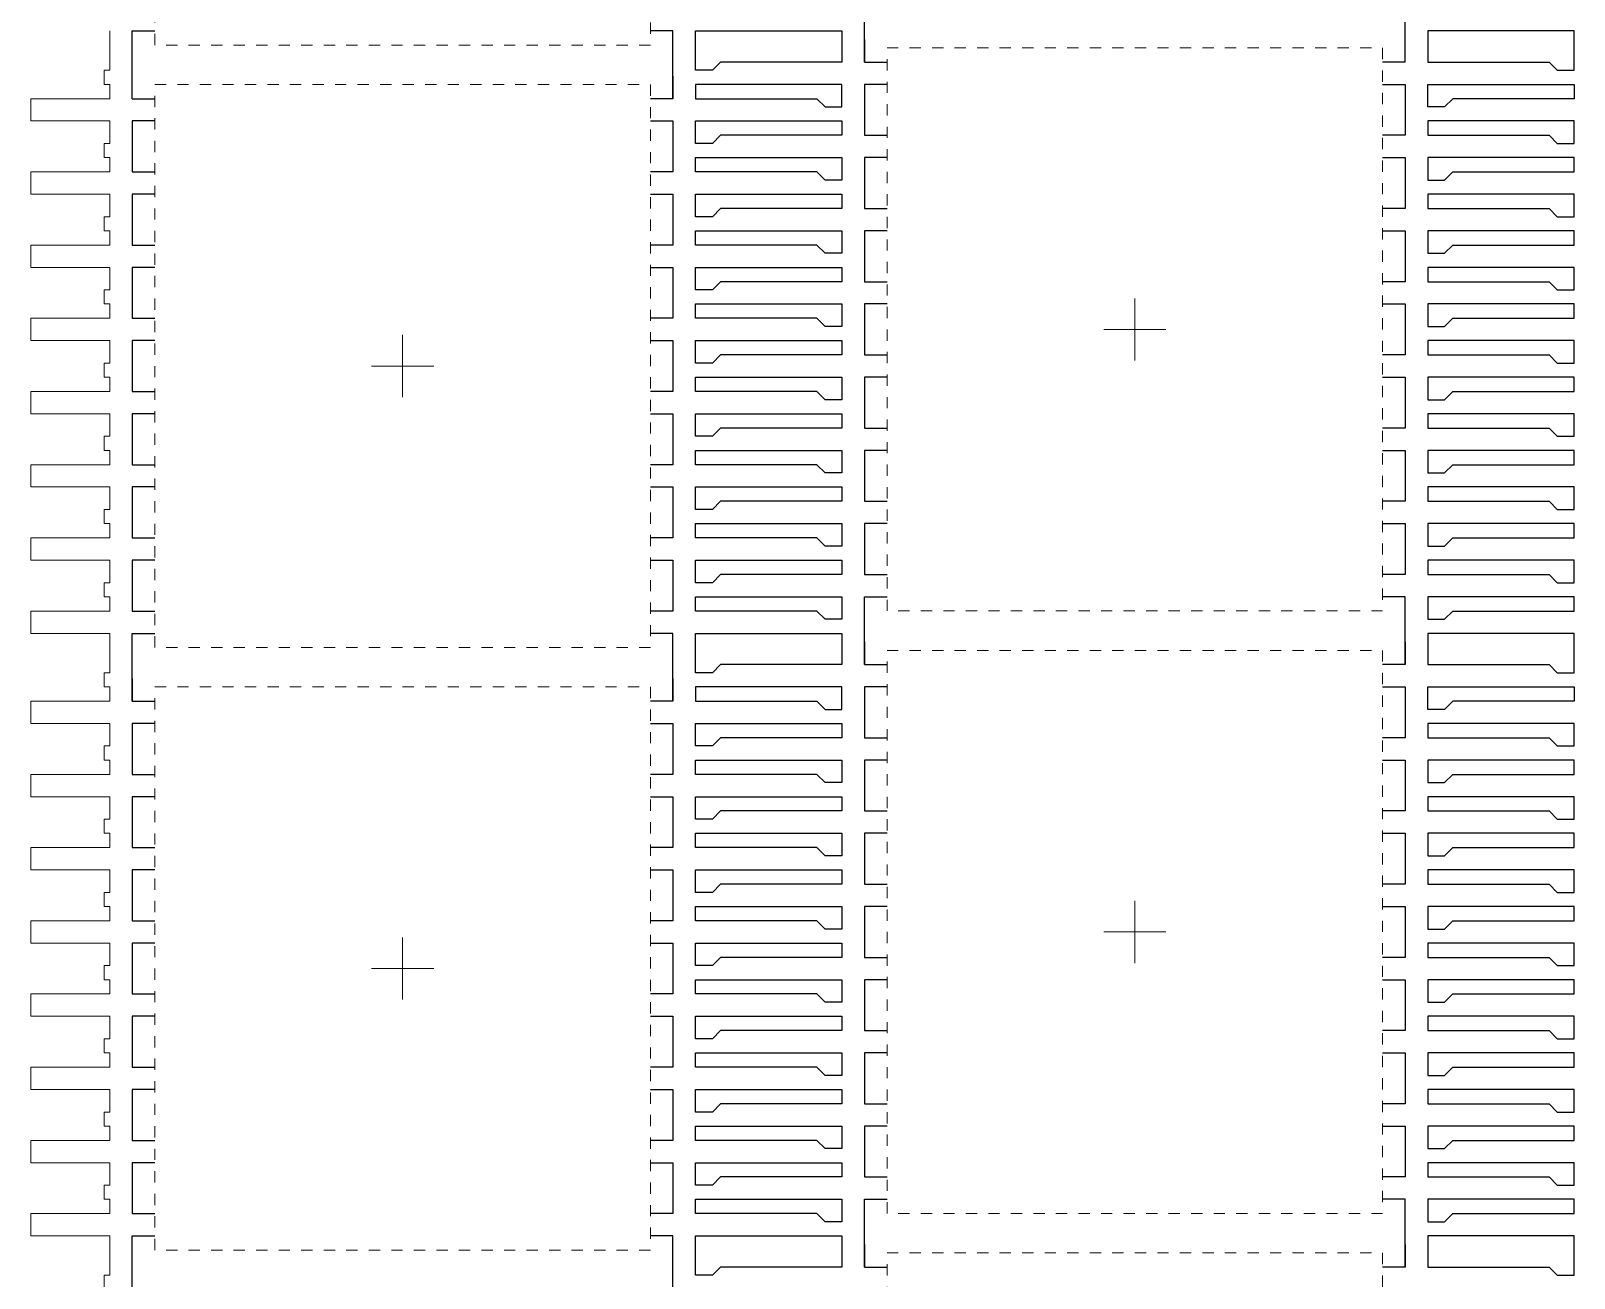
# Model space of a CAD drawing. Extents: x 2686 to 2706, y 1267 to 1367.
# Drawn here: x 2686.03 to 2699.73, y 1293.84 to 1304.92 of the extents above; entities that cross this region are included whole.
import ezdxf

# ---------------------------------------------------------------- set-up
doc = ezdxf.new("R2010")
doc.units = 0
doc.linetypes.add('CENTER', pattern=[2, 1.25, -0.25, 0.25, -0.25])
doc.linetypes.add('HIDDEN', pattern=[0.375, 0.25, -0.125])
for name, color, linetype, lineweight in [('6', 6, 'Continuous', 5), ('SH-02_CENTER', 2, 'CENTER', 5), ('SH-02_PKG', 5, 'HIDDEN', 5)]:
    doc.layers.add(name, color=color, linetype=linetype, lineweight=lineweight)
doc.layers.add('SH-02_OBJECT', color=7, linetype='Continuous')

msp = doc.modelspace()

# ---------------------------------------------------------------- linework, layer by layer
at = {"layer": '6'}
for p, q in [((2686.733, 1304.568), (2686.733, 1304.918)), ((2686.683, 1304.443), (2686.683, 1304.568)), ((2686.683, 1304.568), (2686.733, 1304.568)), ((2686.733, 1304.443), (2686.683, 1304.443)), ((2686.733, 1304.316), (2686.733, 1304.443)), ((2686.033, 1304.118), (2686.033, 1304.316)), ((2686.033, 1304.316), (2686.733, 1304.316)), ((2686.733, 1304.118), (2686.033, 1304.118)), ((2686.733, 1303.918), (2686.733, 1304.118)), ((2686.683, 1303.793), (2686.683, 1303.918)), ((2686.683, 1303.918), (2686.733, 1303.918)), ((2686.733, 1303.793), (2686.683, 1303.793)), ((2686.733, 1303.666), (2686.733, 1303.793)), ((2686.033, 1303.468), (2686.033, 1303.666)), ((2686.033, 1303.666), (2686.733, 1303.666)), ((2686.733, 1303.468), (2686.033, 1303.468)), ((2686.733, 1303.268), (2686.733, 1303.468)), ((2686.683, 1303.143), (2686.683, 1303.268)), ((2686.683, 1303.268), (2686.733, 1303.268)), ((2686.033, 1302.818), (2686.033, 1303.016)), ((2686.033, 1303.016), (2686.733, 1303.016)), ((2686.733, 1303.143), (2686.683, 1303.143)), ((2686.733, 1303.016), (2686.733, 1303.143)), ((2686.733, 1302.818), (2686.033, 1302.818)), ((2686.733, 1302.618), (2686.733, 1302.818)), ((2686.683, 1302.493), (2686.683, 1302.618)), ((2686.683, 1302.618), (2686.733, 1302.618)), ((2686.733, 1302.493), (2686.683, 1302.493)), ((2686.733, 1302.366), (2686.733, 1302.493)), ((2686.033, 1302.168), (2686.033, 1302.366)), ((2686.033, 1302.366), (2686.733, 1302.366)), ((2686.733, 1302.168), (2686.033, 1302.168)), ((2686.733, 1301.968), (2686.733, 1302.168)), ((2686.683, 1301.843), (2686.683, 1301.968)), ((2686.683, 1301.968), (2686.733, 1301.968)), ((2686.733, 1301.843), (2686.683, 1301.843)), ((2686.733, 1301.716), (2686.733, 1301.843)), ((2686.033, 1301.518), (2686.033, 1301.716)), ((2686.033, 1301.716), (2686.733, 1301.716)), ((2686.733, 1301.518), (2686.033, 1301.518)), ((2686.733, 1301.318), (2686.733, 1301.518)), ((2686.683, 1301.193), (2686.683, 1301.318)), ((2686.683, 1301.318), (2686.733, 1301.318)), ((2686.733, 1301.193), (2686.683, 1301.193)), ((2686.733, 1301.066), (2686.733, 1301.193)), ((2686.033, 1300.868), (2686.033, 1301.066)), ((2686.033, 1301.066), (2686.733, 1301.066)), ((2686.733, 1300.868), (2686.033, 1300.868)), ((2686.733, 1300.668), (2686.733, 1300.868)), ((2686.683, 1300.543), (2686.683, 1300.668)), ((2686.683, 1300.668), (2686.733, 1300.668)), ((2686.733, 1300.543), (2686.683, 1300.543)), ((2686.733, 1300.416), (2686.733, 1300.543)), ((2686.033, 1300.218), (2686.033, 1300.416)), ((2686.033, 1300.416), (2686.733, 1300.416)), ((2686.733, 1300.218), (2686.033, 1300.218)), ((2686.733, 1300.018), (2686.733, 1300.218)), ((2686.683, 1299.893), (2686.683, 1300.018)), ((2686.683, 1300.018), (2686.733, 1300.018)), ((2686.733, 1299.893), (2686.683, 1299.893)), ((2686.733, 1299.766), (2686.733, 1299.893)), ((2686.033, 1299.568), (2686.033, 1299.766)), ((2686.033, 1299.766), (2686.733, 1299.766)), ((2686.733, 1299.568), (2686.033, 1299.568)), ((2686.733, 1299.218), (2686.733, 1299.568)), ((2686.683, 1299.093), (2686.683, 1299.218)), ((2686.683, 1299.218), (2686.733, 1299.218)), ((2686.733, 1299.093), (2686.683, 1299.093)), ((2686.733, 1298.966), (2686.733, 1299.093)), ((2686.033, 1298.768), (2686.033, 1298.966)), ((2686.033, 1298.966), (2686.733, 1298.966)), ((2686.733, 1298.768), (2686.033, 1298.768)), ((2686.733, 1298.568), (2686.733, 1298.768)), ((2686.683, 1298.443), (2686.683, 1298.568)), ((2686.683, 1298.568), (2686.733, 1298.568)), ((2686.733, 1298.443), (2686.683, 1298.443)), ((2686.733, 1298.316), (2686.733, 1298.443)), ((2686.033, 1298.118), (2686.033, 1298.316)), ((2686.033, 1298.316), (2686.733, 1298.316)), ((2686.733, 1298.118), (2686.033, 1298.118)), ((2686.733, 1297.918), (2686.733, 1298.118)), ((2686.683, 1297.793), (2686.683, 1297.918)), ((2686.683, 1297.918), (2686.733, 1297.918)), ((2686.033, 1297.468), (2686.033, 1297.666)), ((2686.033, 1297.666), (2686.733, 1297.666)), ((2686.733, 1297.793), (2686.683, 1297.793)), ((2686.733, 1297.666), (2686.733, 1297.793)), ((2686.733, 1297.468), (2686.033, 1297.468)), ((2686.733, 1297.268), (2686.733, 1297.468)), ((2686.683, 1297.143), (2686.683, 1297.268)), ((2686.683, 1297.268), (2686.733, 1297.268)), ((2686.733, 1297.143), (2686.683, 1297.143)), ((2686.733, 1297.016), (2686.733, 1297.143)), ((2686.033, 1296.818), (2686.033, 1297.016)), ((2686.033, 1297.016), (2686.733, 1297.016)), ((2686.733, 1296.818), (2686.033, 1296.818)), ((2686.733, 1296.618), (2686.733, 1296.818)), ((2686.683, 1296.493), (2686.683, 1296.618)), ((2686.683, 1296.618), (2686.733, 1296.618)), ((2686.733, 1296.493), (2686.683, 1296.493)), ((2686.733, 1296.366), (2686.733, 1296.493)), ((2686.033, 1296.168), (2686.033, 1296.366)), ((2686.033, 1296.366), (2686.733, 1296.366)), ((2686.733, 1296.168), (2686.033, 1296.168)), ((2686.733, 1295.968), (2686.733, 1296.168)), ((2686.683, 1295.843), (2686.683, 1295.968)), ((2686.683, 1295.968), (2686.733, 1295.968)), ((2686.733, 1295.843), (2686.683, 1295.843)), ((2686.733, 1295.716), (2686.733, 1295.843)), ((2686.033, 1295.518), (2686.033, 1295.716)), ((2686.033, 1295.716), (2686.733, 1295.716)), ((2686.733, 1295.518), (2686.033, 1295.518)), ((2686.733, 1295.318), (2686.733, 1295.518)), ((2686.683, 1295.193), (2686.683, 1295.318)), ((2686.683, 1295.318), (2686.733, 1295.318)), ((2686.033, 1294.868), (2686.033, 1295.066)), ((2686.033, 1295.066), (2686.733, 1295.066)), ((2686.733, 1295.193), (2686.683, 1295.193)), ((2686.733, 1295.066), (2686.733, 1295.193)), ((2686.733, 1294.868), (2686.033, 1294.868)), ((2686.733, 1294.668), (2686.733, 1294.868)), ((2686.683, 1294.543), (2686.683, 1294.668)), ((2686.683, 1294.668), (2686.733, 1294.668)), ((2686.733, 1294.543), (2686.683, 1294.543)), ((2686.733, 1294.416), (2686.733, 1294.543)), ((2686.033, 1294.218), (2686.033, 1294.416)), ((2686.033, 1294.416), (2686.733, 1294.416)), ((2686.733, 1294.218), (2686.033, 1294.218)), ((2686.733, 1293.868), (2686.733, 1294.218)), ((2686.683, 1293.743), (2686.683, 1293.868)), ((2686.683, 1293.868), (2686.733, 1293.868))]:
    msp.add_line(p, q, dxfattribs=at)
at = {"layer": 'SH-02_CENTER'}
for p, q in [((2695.833, 1301.991), (2695.833, 1302.543)), ((2689.333, 1301.666), (2689.333, 1302.218)), ((2695.557, 1302.267), (2696.109, 1302.267)), ((2689.057, 1301.942), (2689.609, 1301.942)), ((2695.833, 1296.641), (2695.833, 1297.193)), ((2689.333, 1296.316), (2689.333, 1296.868)), ((2695.557, 1296.917), (2696.109, 1296.917)), ((2689.057, 1296.592), (2689.609, 1296.592))]:
    msp.add_line(p, q, dxfattribs=at)
at = {"layer": 'SH-02_OBJECT'}
for p, q in [((2693.433, 1304.641), (2693.433, 1305.243)), ((2698.233, 1304.641), (2698.233, 1305.243)), ((2686.933, 1304.316), (2686.933, 1304.918)), ((2686.933, 1304.918), (2687.133, 1304.918)), ((2691.733, 1304.918), (2691.533, 1304.918)), ((2691.733, 1304.316), (2691.733, 1304.918)), ((2691.933, 1304.568), (2691.933, 1304.918)), ((2691.933, 1304.918), (2693.233, 1304.918)), ((2693.233, 1304.918), (2693.233, 1304.641)), ((2693.433, 1304.842), (2693.433, 1304.641)), ((2699.733, 1304.918), (2698.433, 1304.918)), ((2698.433, 1304.918), (2698.433, 1304.641)), ((2699.733, 1304.568), (2699.733, 1304.918)), ((2691.733, 1304.517), (2691.733, 1304.316)), ((2692.083, 1304.568), (2691.933, 1304.568)), ((2692.156, 1304.641), (2692.083, 1304.568)), ((2693.233, 1304.641), (2692.156, 1304.641)), ((2693.433, 1304.641), (2693.633, 1304.641)), ((2698.233, 1304.641), (2698.033, 1304.641)), ((2698.433, 1304.641), (2699.51, 1304.641)), ((2699.51, 1304.641), (2699.583, 1304.568)), ((2699.583, 1304.568), (2699.733, 1304.568)), ((2693.233, 1304.443), (2691.933, 1304.443)), ((2691.933, 1304.443), (2691.933, 1304.316)), ((2693.233, 1304.243), (2693.233, 1304.443)), ((2693.633, 1304.443), (2693.433, 1304.443)), ((2693.433, 1304.443), (2693.433, 1303.991)), ((2698.033, 1304.443), (2698.233, 1304.443)), ((2698.233, 1304.443), (2698.233, 1303.991)), ((2698.433, 1304.243), (2698.433, 1304.443)), ((2698.433, 1304.443), (2699.733, 1304.443)), ((2699.733, 1304.443), (2699.733, 1304.316)), ((2686.933, 1304.316), (2687.133, 1304.316)), ((2691.733, 1304.316), (2691.533, 1304.316)), ((2691.933, 1304.316), (2693.01, 1304.316)), ((2693.01, 1304.316), (2693.083, 1304.243)), ((2693.083, 1304.243), (2693.233, 1304.243)), ((2698.583, 1304.243), (2698.433, 1304.243)), ((2698.656, 1304.316), (2698.583, 1304.243)), ((2699.733, 1304.316), (2698.656, 1304.316)), ((2687.133, 1304.118), (2686.933, 1304.118)), ((2686.933, 1304.118), (2686.933, 1303.666)), ((2691.533, 1304.118), (2691.733, 1304.118)), ((2691.733, 1304.118), (2691.733, 1303.666)), ((2693.433, 1303.991), (2693.633, 1303.991)), ((2698.233, 1303.991), (2698.033, 1303.991)), ((2693.633, 1303.793), (2693.433, 1303.793)), ((2693.433, 1303.793), (2693.433, 1303.341)), ((2698.033, 1303.793), (2698.233, 1303.793)), ((2698.233, 1303.793), (2698.233, 1303.341)), ((2686.933, 1303.666), (2687.133, 1303.666)), ((2691.733, 1303.666), (2691.533, 1303.666)), ((2687.133, 1303.468), (2686.933, 1303.468)), ((2686.933, 1303.468), (2686.933, 1303.016)), ((2691.533, 1303.468), (2691.733, 1303.468)), ((2691.733, 1303.468), (2691.733, 1303.016)), ((2693.433, 1303.341), (2693.633, 1303.341)), ((2698.233, 1303.341), (2698.033, 1303.341)), ((2686.933, 1303.016), (2687.133, 1303.016)), ((2691.733, 1303.016), (2691.533, 1303.016)), ((2693.633, 1303.143), (2693.433, 1303.143)), ((2693.433, 1303.143), (2693.433, 1302.691)), ((2698.033, 1303.143), (2698.233, 1303.143)), ((2698.233, 1303.143), (2698.233, 1302.691)), ((2687.133, 1302.818), (2686.933, 1302.818)), ((2686.933, 1302.818), (2686.933, 1302.366)), ((2691.533, 1302.818), (2691.733, 1302.818)), ((2691.733, 1302.818), (2691.733, 1302.366)), ((2693.433, 1302.691), (2693.633, 1302.691)), ((2698.233, 1302.691), (2698.033, 1302.691)), ((2693.633, 1302.493), (2693.433, 1302.493)), ((2693.433, 1302.493), (2693.433, 1302.041)), ((2698.033, 1302.493), (2698.233, 1302.493)), ((2698.233, 1302.493), (2698.233, 1302.041)), ((2686.933, 1302.366), (2687.133, 1302.366)), ((2691.733, 1302.366), (2691.533, 1302.366)), ((2687.133, 1302.168), (2686.933, 1302.168)), ((2686.933, 1302.168), (2686.933, 1301.716)), ((2691.533, 1302.168), (2691.733, 1302.168)), ((2691.733, 1302.168), (2691.733, 1301.716)), ((2693.433, 1302.041), (2693.633, 1302.041)), ((2698.233, 1302.041), (2698.033, 1302.041)), ((2693.633, 1301.843), (2693.433, 1301.843)), ((2693.433, 1301.843), (2693.433, 1301.391)), ((2698.033, 1301.843), (2698.233, 1301.843)), ((2698.233, 1301.843), (2698.233, 1301.391)), ((2686.933, 1301.716), (2687.133, 1301.716)), ((2691.733, 1301.716), (2691.533, 1301.716)), ((2687.133, 1301.518), (2686.933, 1301.518)), ((2686.933, 1301.518), (2686.933, 1301.066)), ((2691.533, 1301.518), (2691.733, 1301.518)), ((2691.733, 1301.518), (2691.733, 1301.066)), ((2693.433, 1301.391), (2693.633, 1301.391)), ((2698.233, 1301.391), (2698.033, 1301.391)), ((2693.633, 1301.193), (2693.433, 1301.193)), ((2693.433, 1301.193), (2693.433, 1300.741)), ((2698.033, 1301.193), (2698.233, 1301.193)), ((2698.233, 1301.193), (2698.233, 1300.741)), ((2686.933, 1301.066), (2687.133, 1301.066)), ((2691.733, 1301.066), (2691.533, 1301.066)), ((2687.133, 1300.868), (2686.933, 1300.868)), ((2686.933, 1300.868), (2686.933, 1300.416)), ((2691.533, 1300.868), (2691.733, 1300.868)), ((2691.733, 1300.868), (2691.733, 1300.416)), ((2693.433, 1300.741), (2693.633, 1300.741)), ((2698.233, 1300.741), (2698.033, 1300.741)), ((2693.633, 1300.543), (2693.433, 1300.543)), ((2693.433, 1300.543), (2693.433, 1300.091)), ((2698.033, 1300.543), (2698.233, 1300.543)), ((2698.233, 1300.543), (2698.233, 1300.091)), ((2686.933, 1300.416), (2687.133, 1300.416)), ((2691.733, 1300.416), (2691.533, 1300.416)), ((2687.133, 1300.218), (2686.933, 1300.218)), ((2686.933, 1300.218), (2686.933, 1299.766)), ((2691.533, 1300.218), (2691.733, 1300.218)), ((2691.733, 1300.218), (2691.733, 1299.766)), ((2693.433, 1300.091), (2693.633, 1300.091)), ((2698.233, 1300.091), (2698.033, 1300.091)), ((2693.433, 1299.291), (2693.433, 1299.893)), ((2693.433, 1299.893), (2693.633, 1299.893)), ((2698.233, 1299.893), (2698.033, 1299.893)), ((2698.233, 1299.291), (2698.233, 1299.893)), ((2686.933, 1299.766), (2687.133, 1299.766)), ((2691.733, 1299.766), (2691.533, 1299.766)), ((2686.933, 1298.966), (2686.933, 1299.568)), ((2686.933, 1299.568), (2687.133, 1299.568)), ((2691.733, 1299.568), (2691.533, 1299.568)), ((2691.733, 1298.966), (2691.733, 1299.568)), ((2691.933, 1299.218), (2691.933, 1299.568)), ((2691.933, 1299.568), (2693.233, 1299.568)), ((2693.233, 1299.568), (2693.233, 1299.291)), ((2693.433, 1299.492), (2693.433, 1299.291)), ((2698.233, 1299.492), (2698.233, 1299.291)), ((2699.733, 1299.568), (2698.433, 1299.568)), ((2698.433, 1299.568), (2698.433, 1299.291)), ((2699.733, 1299.218), (2699.733, 1299.568)), ((2692.083, 1299.218), (2691.933, 1299.218)), ((2692.156, 1299.291), (2692.083, 1299.218)), ((2693.233, 1299.291), (2692.156, 1299.291)), ((2693.433, 1299.291), (2693.633, 1299.291)), ((2698.233, 1299.291), (2698.033, 1299.291)), ((2698.433, 1299.291), (2699.51, 1299.291)), ((2699.51, 1299.291), (2699.583, 1299.218)), ((2699.583, 1299.218), (2699.733, 1299.218)), ((2686.933, 1299.167), (2686.933, 1298.966)), ((2691.733, 1299.167), (2691.733, 1298.966)), ((2693.233, 1299.093), (2691.933, 1299.093)), ((2691.933, 1299.093), (2691.933, 1298.966)), ((2693.233, 1298.893), (2693.233, 1299.093)), ((2693.633, 1299.093), (2693.433, 1299.093)), ((2693.433, 1299.093), (2693.433, 1298.641)), ((2698.033, 1299.093), (2698.233, 1299.093)), ((2698.233, 1299.093), (2698.233, 1298.641)), ((2698.433, 1298.893), (2698.433, 1299.093)), ((2698.433, 1299.093), (2699.733, 1299.093)), ((2699.733, 1299.093), (2699.733, 1298.966)), ((2686.933, 1298.966), (2687.133, 1298.966)), ((2691.733, 1298.966), (2691.533, 1298.966)), ((2691.933, 1298.966), (2693.01, 1298.966)), ((2693.01, 1298.966), (2693.083, 1298.893)), ((2698.656, 1298.966), (2698.583, 1298.893)), ((2699.733, 1298.966), (2698.656, 1298.966)), ((2687.133, 1298.768), (2686.933, 1298.768)), ((2686.933, 1298.768), (2686.933, 1298.316)), ((2691.533, 1298.768), (2691.733, 1298.768)), ((2691.733, 1298.768), (2691.733, 1298.316)), ((2693.083, 1298.893), (2693.233, 1298.893)), ((2698.583, 1298.893), (2698.433, 1298.893)), ((2693.433, 1298.641), (2693.633, 1298.641)), ((2698.233, 1298.641), (2698.033, 1298.641)), ((2693.633, 1298.443), (2693.433, 1298.443)), ((2693.433, 1298.443), (2693.433, 1297.991)), ((2698.033, 1298.443), (2698.233, 1298.443)), ((2698.233, 1298.443), (2698.233, 1297.991)), ((2686.933, 1298.316), (2687.133, 1298.316)), ((2691.733, 1298.316), (2691.533, 1298.316)), ((2687.133, 1298.118), (2686.933, 1298.118)), ((2686.933, 1298.118), (2686.933, 1297.666)), ((2691.533, 1298.118), (2691.733, 1298.118)), ((2691.733, 1298.118), (2691.733, 1297.666)), ((2693.433, 1297.991), (2693.633, 1297.991)), ((2698.233, 1297.991), (2698.033, 1297.991)), ((2686.933, 1297.666), (2687.133, 1297.666)), ((2691.733, 1297.666), (2691.533, 1297.666)), ((2693.633, 1297.793), (2693.433, 1297.793)), ((2693.433, 1297.793), (2693.433, 1297.341)), ((2698.033, 1297.793), (2698.233, 1297.793)), ((2698.233, 1297.793), (2698.233, 1297.341)), ((2687.133, 1297.468), (2686.933, 1297.468)), ((2686.933, 1297.468), (2686.933, 1297.016)), ((2691.533, 1297.468), (2691.733, 1297.468)), ((2691.733, 1297.468), (2691.733, 1297.016)), ((2693.433, 1297.341), (2693.633, 1297.341)), ((2698.233, 1297.341), (2698.033, 1297.341)), ((2693.633, 1297.143), (2693.433, 1297.143)), ((2693.433, 1297.143), (2693.433, 1296.691)), ((2698.033, 1297.143), (2698.233, 1297.143)), ((2698.233, 1297.143), (2698.233, 1296.691)), ((2686.933, 1297.016), (2687.133, 1297.016)), ((2691.733, 1297.016), (2691.533, 1297.016)), ((2687.133, 1296.818), (2686.933, 1296.818)), ((2686.933, 1296.818), (2686.933, 1296.366)), ((2691.533, 1296.818), (2691.733, 1296.818)), ((2691.733, 1296.818), (2691.733, 1296.366)), ((2693.433, 1296.691), (2693.633, 1296.691)), ((2698.233, 1296.691), (2698.033, 1296.691)), ((2693.633, 1296.493), (2693.433, 1296.493)), ((2693.433, 1296.493), (2693.433, 1296.041)), ((2698.033, 1296.493), (2698.233, 1296.493)), ((2698.233, 1296.493), (2698.233, 1296.041)), ((2686.933, 1296.366), (2687.133, 1296.366)), ((2691.733, 1296.366), (2691.533, 1296.366)), ((2687.133, 1296.168), (2686.933, 1296.168)), ((2686.933, 1296.168), (2686.933, 1295.716)), ((2691.533, 1296.168), (2691.733, 1296.168)), ((2691.733, 1296.168), (2691.733, 1295.716)), ((2693.433, 1296.041), (2693.633, 1296.041)), ((2698.233, 1296.041), (2698.033, 1296.041)), ((2693.633, 1295.843), (2693.433, 1295.843)), ((2693.433, 1295.843), (2693.433, 1295.391)), ((2698.033, 1295.843), (2698.233, 1295.843)), ((2698.233, 1295.843), (2698.233, 1295.391)), ((2686.933, 1295.716), (2687.133, 1295.716)), ((2691.733, 1295.716), (2691.533, 1295.716)), ((2687.133, 1295.518), (2686.933, 1295.518)), ((2686.933, 1295.518), (2686.933, 1295.066)), ((2691.533, 1295.518), (2691.733, 1295.518)), ((2691.733, 1295.518), (2691.733, 1295.066)), ((2693.433, 1295.391), (2693.633, 1295.391)), ((2698.233, 1295.391), (2698.033, 1295.391)), ((2686.933, 1295.066), (2687.133, 1295.066)), ((2691.733, 1295.066), (2691.533, 1295.066)), ((2693.633, 1295.193), (2693.433, 1295.193)), ((2693.433, 1295.193), (2693.433, 1294.741)), ((2698.033, 1295.193), (2698.233, 1295.193)), ((2698.233, 1295.193), (2698.233, 1294.741)), ((2687.133, 1294.868), (2686.933, 1294.868)), ((2686.933, 1294.868), (2686.933, 1294.416)), ((2691.533, 1294.868), (2691.733, 1294.868)), ((2691.733, 1294.868), (2691.733, 1294.416)), ((2693.433, 1294.741), (2693.633, 1294.741)), ((2698.233, 1294.741), (2698.033, 1294.741)), ((2693.433, 1293.941), (2693.433, 1294.543)), ((2693.433, 1294.543), (2693.633, 1294.543)), ((2698.233, 1294.543), (2698.033, 1294.543)), ((2698.233, 1293.941), (2698.233, 1294.543)), ((2686.933, 1294.416), (2687.133, 1294.416)), ((2691.733, 1294.416), (2691.533, 1294.416)), ((2686.933, 1293.616), (2686.933, 1294.218)), ((2686.933, 1294.218), (2687.133, 1294.218)), ((2691.733, 1294.218), (2691.533, 1294.218)), ((2691.733, 1293.616), (2691.733, 1294.218)), ((2691.933, 1293.868), (2691.933, 1294.218)), ((2691.933, 1294.218), (2693.233, 1294.218)), ((2693.233, 1294.218), (2693.233, 1293.941)), ((2693.433, 1294.142), (2693.433, 1293.941)), ((2698.233, 1294.142), (2698.233, 1293.941)), ((2699.733, 1294.218), (2698.433, 1294.218)), ((2698.433, 1294.218), (2698.433, 1293.941)), ((2699.733, 1293.868), (2699.733, 1294.218)), ((2692.083, 1293.868), (2691.933, 1293.868)), ((2692.156, 1293.941), (2692.083, 1293.868)), ((2693.233, 1293.941), (2692.156, 1293.941)), ((2693.433, 1293.941), (2693.633, 1293.941)), ((2698.233, 1293.941), (2698.033, 1293.941)), ((2698.433, 1293.941), (2699.51, 1293.941)), ((2699.51, 1293.941), (2699.583, 1293.868)), ((2699.583, 1293.868), (2699.733, 1293.868))]:
    msp.add_line(p, q, dxfattribs=at)
at = {"layer": 'SH-02_OBJECT', "linetype": 'Continuous'}
for p, q in [((2691.933, 1303.918), (2691.933, 1304.118)), ((2691.933, 1304.118), (2693.233, 1304.118)), ((2693.233, 1304.118), (2693.233, 1303.991)), ((2699.733, 1304.118), (2698.433, 1304.118)), ((2698.433, 1304.118), (2698.433, 1303.991)), ((2699.733, 1303.918), (2699.733, 1304.118)), ((2692.156, 1303.991), (2692.083, 1303.918)), ((2693.233, 1303.991), (2692.156, 1303.991)), ((2698.433, 1303.991), (2699.51, 1303.991)), ((2699.51, 1303.991), (2699.583, 1303.918)), ((2692.083, 1303.918), (2691.933, 1303.918)), ((2699.583, 1303.918), (2699.733, 1303.918)), ((2691.933, 1303.793), (2693.233, 1303.793)), ((2691.933, 1303.666), (2691.933, 1303.793)), ((2693.233, 1303.793), (2693.233, 1303.593)), ((2699.733, 1303.793), (2698.433, 1303.793)), ((2698.433, 1303.793), (2698.433, 1303.593)), ((2699.733, 1303.666), (2699.733, 1303.793)), ((2693.01, 1303.666), (2691.933, 1303.666)), ((2693.083, 1303.593), (2693.01, 1303.666)), ((2693.233, 1303.593), (2693.083, 1303.593)), ((2698.433, 1303.593), (2698.583, 1303.593)), ((2698.583, 1303.593), (2698.656, 1303.666)), ((2698.656, 1303.666), (2699.733, 1303.666)), ((2691.933, 1303.268), (2691.933, 1303.468)), ((2691.933, 1303.468), (2693.233, 1303.468)), ((2693.233, 1303.468), (2693.233, 1303.341)), ((2699.733, 1303.468), (2698.433, 1303.468)), ((2698.433, 1303.468), (2698.433, 1303.341)), ((2699.733, 1303.268), (2699.733, 1303.468)), ((2692.156, 1303.341), (2692.083, 1303.268)), ((2693.233, 1303.341), (2692.156, 1303.341)), ((2698.433, 1303.341), (2699.51, 1303.341)), ((2699.51, 1303.341), (2699.583, 1303.268)), ((2692.083, 1303.268), (2691.933, 1303.268)), ((2699.583, 1303.268), (2699.733, 1303.268)), ((2691.933, 1303.143), (2693.233, 1303.143)), ((2691.933, 1303.016), (2691.933, 1303.143)), ((2693.01, 1303.016), (2691.933, 1303.016)), ((2693.083, 1302.943), (2693.01, 1303.016)), ((2693.233, 1303.143), (2693.233, 1302.943)), ((2699.733, 1303.143), (2698.433, 1303.143)), ((2698.433, 1303.143), (2698.433, 1302.943)), ((2698.583, 1302.943), (2698.656, 1303.016)), ((2698.656, 1303.016), (2699.733, 1303.016)), ((2699.733, 1303.016), (2699.733, 1303.143)), ((2693.233, 1302.943), (2693.083, 1302.943)), ((2698.433, 1302.943), (2698.583, 1302.943)), ((2691.933, 1302.618), (2691.933, 1302.818)), ((2691.933, 1302.818), (2693.233, 1302.818)), ((2693.233, 1302.818), (2693.233, 1302.691)), ((2699.733, 1302.818), (2698.433, 1302.818)), ((2698.433, 1302.818), (2698.433, 1302.691)), ((2699.733, 1302.618), (2699.733, 1302.818)), ((2692.083, 1302.618), (2691.933, 1302.618)), ((2692.156, 1302.691), (2692.083, 1302.618)), ((2693.233, 1302.691), (2692.156, 1302.691)), ((2698.433, 1302.691), (2699.51, 1302.691)), ((2699.51, 1302.691), (2699.583, 1302.618)), ((2699.583, 1302.618), (2699.733, 1302.618)), ((2691.933, 1302.493), (2693.233, 1302.493)), ((2691.933, 1302.366), (2691.933, 1302.493)), ((2693.233, 1302.493), (2693.233, 1302.293)), ((2699.733, 1302.493), (2698.433, 1302.493)), ((2698.433, 1302.493), (2698.433, 1302.293)), ((2699.733, 1302.366), (2699.733, 1302.493)), ((2693.01, 1302.366), (2691.933, 1302.366)), ((2693.083, 1302.293), (2693.01, 1302.366)), ((2698.583, 1302.293), (2698.656, 1302.366)), ((2698.656, 1302.366), (2699.733, 1302.366)), ((2693.233, 1302.293), (2693.083, 1302.293)), ((2698.433, 1302.293), (2698.583, 1302.293)), ((2691.933, 1301.968), (2691.933, 1302.168)), ((2691.933, 1302.168), (2693.233, 1302.168)), ((2693.233, 1302.168), (2693.233, 1302.041)), ((2699.733, 1302.168), (2698.433, 1302.168)), ((2698.433, 1302.168), (2698.433, 1302.041)), ((2699.733, 1301.968), (2699.733, 1302.168)), ((2692.083, 1301.968), (2691.933, 1301.968)), ((2692.156, 1302.041), (2692.083, 1301.968)), ((2693.233, 1302.041), (2692.156, 1302.041)), ((2698.433, 1302.041), (2699.51, 1302.041)), ((2699.51, 1302.041), (2699.583, 1301.968)), ((2699.583, 1301.968), (2699.733, 1301.968)), ((2691.933, 1301.843), (2693.233, 1301.843)), ((2691.933, 1301.716), (2691.933, 1301.843)), ((2693.233, 1301.843), (2693.233, 1301.643)), ((2699.733, 1301.843), (2698.433, 1301.843)), ((2698.433, 1301.843), (2698.433, 1301.643)), ((2699.733, 1301.716), (2699.733, 1301.843)), ((2693.01, 1301.716), (2691.933, 1301.716)), ((2693.083, 1301.643), (2693.01, 1301.716)), ((2693.233, 1301.643), (2693.083, 1301.643)), ((2698.433, 1301.643), (2698.583, 1301.643)), ((2698.583, 1301.643), (2698.656, 1301.716)), ((2698.656, 1301.716), (2699.733, 1301.716)), ((2691.933, 1301.318), (2691.933, 1301.518)), ((2691.933, 1301.518), (2693.233, 1301.518)), ((2693.233, 1301.518), (2693.233, 1301.391)), ((2699.733, 1301.518), (2698.433, 1301.518)), ((2698.433, 1301.518), (2698.433, 1301.391)), ((2699.733, 1301.318), (2699.733, 1301.518)), ((2692.156, 1301.391), (2692.083, 1301.318)), ((2693.233, 1301.391), (2692.156, 1301.391)), ((2698.433, 1301.391), (2699.51, 1301.391)), ((2699.51, 1301.391), (2699.583, 1301.318)), ((2692.083, 1301.318), (2691.933, 1301.318)), ((2699.583, 1301.318), (2699.733, 1301.318)), ((2691.933, 1301.193), (2693.233, 1301.193)), ((2691.933, 1301.066), (2691.933, 1301.193)), ((2693.233, 1301.193), (2693.233, 1300.993)), ((2699.733, 1301.193), (2698.433, 1301.193)), ((2698.433, 1301.193), (2698.433, 1300.993)), ((2699.733, 1301.066), (2699.733, 1301.193)), ((2693.01, 1301.066), (2691.933, 1301.066)), ((2693.083, 1300.993), (2693.01, 1301.066)), ((2693.233, 1300.993), (2693.083, 1300.993)), ((2698.433, 1300.993), (2698.583, 1300.993)), ((2698.583, 1300.993), (2698.656, 1301.066)), ((2698.656, 1301.066), (2699.733, 1301.066)), ((2691.933, 1300.668), (2691.933, 1300.868)), ((2691.933, 1300.868), (2693.233, 1300.868)), ((2693.233, 1300.868), (2693.233, 1300.741)), ((2699.733, 1300.868), (2698.433, 1300.868)), ((2698.433, 1300.868), (2698.433, 1300.741)), ((2699.733, 1300.668), (2699.733, 1300.868)), ((2692.156, 1300.741), (2692.083, 1300.668)), ((2693.233, 1300.741), (2692.156, 1300.741)), ((2698.433, 1300.741), (2699.51, 1300.741)), ((2699.51, 1300.741), (2699.583, 1300.668)), ((2692.083, 1300.668), (2691.933, 1300.668)), ((2691.933, 1300.543), (2693.233, 1300.543)), ((2691.933, 1300.416), (2691.933, 1300.543)), ((2693.233, 1300.543), (2693.233, 1300.343)), ((2699.733, 1300.543), (2698.433, 1300.543)), ((2698.433, 1300.543), (2698.433, 1300.343)), ((2699.583, 1300.668), (2699.733, 1300.668)), ((2699.733, 1300.416), (2699.733, 1300.543)), ((2693.01, 1300.416), (2691.933, 1300.416)), ((2693.083, 1300.343), (2693.01, 1300.416)), ((2698.583, 1300.343), (2698.656, 1300.416)), ((2698.656, 1300.416), (2699.733, 1300.416)), ((2693.233, 1300.343), (2693.083, 1300.343)), ((2698.433, 1300.343), (2698.583, 1300.343)), ((2691.933, 1300.018), (2691.933, 1300.218)), ((2691.933, 1300.218), (2693.233, 1300.218)), ((2693.233, 1300.218), (2693.233, 1300.091)), ((2699.733, 1300.218), (2698.433, 1300.218)), ((2698.433, 1300.218), (2698.433, 1300.091)), ((2699.733, 1300.018), (2699.733, 1300.218)), ((2692.083, 1300.018), (2691.933, 1300.018)), ((2692.156, 1300.091), (2692.083, 1300.018)), ((2693.233, 1300.091), (2692.156, 1300.091)), ((2698.433, 1300.091), (2699.51, 1300.091)), ((2699.51, 1300.091), (2699.583, 1300.018)), ((2699.583, 1300.018), (2699.733, 1300.018)), ((2691.933, 1299.893), (2693.233, 1299.893)), ((2691.933, 1299.766), (2691.933, 1299.893)), ((2693.233, 1299.893), (2693.233, 1299.693)), ((2699.733, 1299.893), (2698.433, 1299.893)), ((2698.433, 1299.893), (2698.433, 1299.693)), ((2699.733, 1299.766), (2699.733, 1299.893)), ((2693.01, 1299.766), (2691.933, 1299.766)), ((2693.083, 1299.693), (2693.01, 1299.766)), ((2698.583, 1299.693), (2698.656, 1299.766)), ((2698.656, 1299.766), (2699.733, 1299.766)), ((2693.233, 1299.693), (2693.083, 1299.693)), ((2698.433, 1299.693), (2698.583, 1299.693)), ((2691.933, 1298.568), (2691.933, 1298.768)), ((2691.933, 1298.768), (2693.233, 1298.768)), ((2693.233, 1298.768), (2693.233, 1298.641)), ((2699.733, 1298.768), (2698.433, 1298.768)), ((2698.433, 1298.768), (2698.433, 1298.641)), ((2699.733, 1298.568), (2699.733, 1298.768)), ((2692.156, 1298.641), (2692.083, 1298.568)), ((2693.233, 1298.641), (2692.156, 1298.641)), ((2698.433, 1298.641), (2699.51, 1298.641)), ((2699.51, 1298.641), (2699.583, 1298.568)), ((2692.083, 1298.568), (2691.933, 1298.568)), ((2699.583, 1298.568), (2699.733, 1298.568)), ((2691.933, 1298.443), (2693.233, 1298.443)), ((2691.933, 1298.316), (2691.933, 1298.443)), ((2693.233, 1298.443), (2693.233, 1298.243)), ((2699.733, 1298.443), (2698.433, 1298.443)), ((2698.433, 1298.443), (2698.433, 1298.243)), ((2699.733, 1298.316), (2699.733, 1298.443)), ((2693.01, 1298.316), (2691.933, 1298.316)), ((2693.083, 1298.243), (2693.01, 1298.316)), ((2693.233, 1298.243), (2693.083, 1298.243)), ((2698.433, 1298.243), (2698.583, 1298.243)), ((2698.583, 1298.243), (2698.656, 1298.316)), ((2698.656, 1298.316), (2699.733, 1298.316)), ((2691.933, 1297.918), (2691.933, 1298.118)), ((2691.933, 1298.118), (2693.233, 1298.118)), ((2693.233, 1298.118), (2693.233, 1297.991)), ((2699.733, 1298.118), (2698.433, 1298.118)), ((2698.433, 1298.118), (2698.433, 1297.991)), ((2699.733, 1297.918), (2699.733, 1298.118)), ((2692.156, 1297.991), (2692.083, 1297.918)), ((2693.233, 1297.991), (2692.156, 1297.991)), ((2698.433, 1297.991), (2699.51, 1297.991)), ((2699.51, 1297.991), (2699.583, 1297.918)), ((2692.083, 1297.918), (2691.933, 1297.918)), ((2699.583, 1297.918), (2699.733, 1297.918)), ((2691.933, 1297.793), (2693.233, 1297.793)), ((2691.933, 1297.666), (2691.933, 1297.793)), ((2693.01, 1297.666), (2691.933, 1297.666)), ((2693.083, 1297.593), (2693.01, 1297.666)), ((2693.233, 1297.793), (2693.233, 1297.593)), ((2699.733, 1297.793), (2698.433, 1297.793)), ((2698.433, 1297.793), (2698.433, 1297.593)), ((2698.583, 1297.593), (2698.656, 1297.666)), ((2698.656, 1297.666), (2699.733, 1297.666)), ((2699.733, 1297.666), (2699.733, 1297.793)), ((2693.233, 1297.593), (2693.083, 1297.593)), ((2698.433, 1297.593), (2698.583, 1297.593)), ((2691.933, 1297.268), (2691.933, 1297.468)), ((2691.933, 1297.468), (2693.233, 1297.468)), ((2693.233, 1297.468), (2693.233, 1297.341)), ((2699.733, 1297.468), (2698.433, 1297.468)), ((2698.433, 1297.468), (2698.433, 1297.341)), ((2699.733, 1297.268), (2699.733, 1297.468)), ((2692.083, 1297.268), (2691.933, 1297.268)), ((2692.156, 1297.341), (2692.083, 1297.268)), ((2693.233, 1297.341), (2692.156, 1297.341)), ((2698.433, 1297.341), (2699.51, 1297.341)), ((2699.51, 1297.341), (2699.583, 1297.268)), ((2699.583, 1297.268), (2699.733, 1297.268)), ((2691.933, 1297.143), (2693.233, 1297.143)), ((2691.933, 1297.016), (2691.933, 1297.143)), ((2693.233, 1297.143), (2693.233, 1296.943)), ((2699.733, 1297.143), (2698.433, 1297.143)), ((2698.433, 1297.143), (2698.433, 1296.943)), ((2699.733, 1297.016), (2699.733, 1297.143)), ((2693.01, 1297.016), (2691.933, 1297.016)), ((2693.083, 1296.943), (2693.01, 1297.016)), ((2698.583, 1296.943), (2698.656, 1297.016)), ((2698.656, 1297.016), (2699.733, 1297.016)), ((2693.233, 1296.943), (2693.083, 1296.943)), ((2698.433, 1296.943), (2698.583, 1296.943)), ((2691.933, 1296.618), (2691.933, 1296.818)), ((2691.933, 1296.818), (2693.233, 1296.818)), ((2693.233, 1296.818), (2693.233, 1296.691)), ((2699.733, 1296.818), (2698.433, 1296.818)), ((2698.433, 1296.818), (2698.433, 1296.691)), ((2699.733, 1296.618), (2699.733, 1296.818)), ((2692.083, 1296.618), (2691.933, 1296.618)), ((2692.156, 1296.691), (2692.083, 1296.618)), ((2693.233, 1296.691), (2692.156, 1296.691)), ((2698.433, 1296.691), (2699.51, 1296.691)), ((2699.51, 1296.691), (2699.583, 1296.618)), ((2699.583, 1296.618), (2699.733, 1296.618)), ((2691.933, 1296.493), (2693.233, 1296.493)), ((2691.933, 1296.366), (2691.933, 1296.493)), ((2693.233, 1296.493), (2693.233, 1296.293)), ((2699.733, 1296.493), (2698.433, 1296.493)), ((2698.433, 1296.493), (2698.433, 1296.293)), ((2699.733, 1296.366), (2699.733, 1296.493)), ((2693.01, 1296.366), (2691.933, 1296.366)), ((2693.083, 1296.293), (2693.01, 1296.366)), ((2698.583, 1296.293), (2698.656, 1296.366)), ((2698.656, 1296.366), (2699.733, 1296.366)), ((2691.933, 1295.968), (2691.933, 1296.168)), ((2691.933, 1296.168), (2693.233, 1296.168)), ((2693.233, 1296.293), (2693.083, 1296.293)), ((2693.233, 1296.168), (2693.233, 1296.041)), ((2698.433, 1296.293), (2698.583, 1296.293)), ((2699.733, 1296.168), (2698.433, 1296.168)), ((2698.433, 1296.168), (2698.433, 1296.041)), ((2699.733, 1295.968), (2699.733, 1296.168)), ((2692.156, 1296.041), (2692.083, 1295.968)), ((2693.233, 1296.041), (2692.156, 1296.041)), ((2698.433, 1296.041), (2699.51, 1296.041)), ((2699.51, 1296.041), (2699.583, 1295.968)), ((2692.083, 1295.968), (2691.933, 1295.968)), ((2699.583, 1295.968), (2699.733, 1295.968)), ((2691.933, 1295.843), (2693.233, 1295.843)), ((2691.933, 1295.716), (2691.933, 1295.843)), ((2693.233, 1295.843), (2693.233, 1295.643)), ((2699.733, 1295.843), (2698.433, 1295.843)), ((2698.433, 1295.843), (2698.433, 1295.643)), ((2699.733, 1295.716), (2699.733, 1295.843)), ((2693.01, 1295.716), (2691.933, 1295.716)), ((2693.083, 1295.643), (2693.01, 1295.716)), ((2693.233, 1295.643), (2693.083, 1295.643)), ((2698.433, 1295.643), (2698.583, 1295.643)), ((2698.583, 1295.643), (2698.656, 1295.716)), ((2698.656, 1295.716), (2699.733, 1295.716)), ((2691.933, 1295.318), (2691.933, 1295.518)), ((2691.933, 1295.518), (2693.233, 1295.518)), ((2693.233, 1295.518), (2693.233, 1295.391)), ((2699.733, 1295.518), (2698.433, 1295.518)), ((2698.433, 1295.518), (2698.433, 1295.391)), ((2699.733, 1295.318), (2699.733, 1295.518)), ((2692.156, 1295.391), (2692.083, 1295.318)), ((2693.233, 1295.391), (2692.156, 1295.391)), ((2698.433, 1295.391), (2699.51, 1295.391)), ((2699.51, 1295.391), (2699.583, 1295.318)), ((2692.083, 1295.318), (2691.933, 1295.318)), ((2699.583, 1295.318), (2699.733, 1295.318)), ((2691.933, 1295.193), (2693.233, 1295.193)), ((2691.933, 1295.066), (2691.933, 1295.193)), ((2693.01, 1295.066), (2691.933, 1295.066)), ((2693.083, 1294.993), (2693.01, 1295.066)), ((2693.233, 1295.193), (2693.233, 1294.993)), ((2699.733, 1295.193), (2698.433, 1295.193)), ((2698.433, 1295.193), (2698.433, 1294.993)), ((2698.583, 1294.993), (2698.656, 1295.066)), ((2698.656, 1295.066), (2699.733, 1295.066)), ((2699.733, 1295.066), (2699.733, 1295.193)), ((2693.233, 1294.993), (2693.083, 1294.993)), ((2698.433, 1294.993), (2698.583, 1294.993)), ((2691.933, 1294.668), (2691.933, 1294.868)), ((2691.933, 1294.868), (2693.233, 1294.868)), ((2693.233, 1294.868), (2693.233, 1294.741)), ((2699.733, 1294.868), (2698.433, 1294.868)), ((2698.433, 1294.868), (2698.433, 1294.741)), ((2699.733, 1294.668), (2699.733, 1294.868)), ((2692.083, 1294.668), (2691.933, 1294.668)), ((2692.156, 1294.741), (2692.083, 1294.668)), ((2693.233, 1294.741), (2692.156, 1294.741)), ((2698.433, 1294.741), (2699.51, 1294.741)), ((2699.51, 1294.741), (2699.583, 1294.668)), ((2699.583, 1294.668), (2699.733, 1294.668)), ((2691.933, 1294.543), (2693.233, 1294.543)), ((2691.933, 1294.416), (2691.933, 1294.543)), ((2693.233, 1294.543), (2693.233, 1294.343)), ((2699.733, 1294.543), (2698.433, 1294.543)), ((2698.433, 1294.543), (2698.433, 1294.343)), ((2699.733, 1294.416), (2699.733, 1294.543)), ((2693.01, 1294.416), (2691.933, 1294.416)), ((2693.083, 1294.343), (2693.01, 1294.416)), ((2698.583, 1294.343), (2698.656, 1294.416)), ((2698.656, 1294.416), (2699.733, 1294.416)), ((2693.233, 1294.343), (2693.083, 1294.343)), ((2698.433, 1294.343), (2698.583, 1294.343))]:
    msp.add_line(p, q, dxfattribs=at)
at = {"layer": 'SH-02_PKG', "ltscale": 0.2}
for p, q in [((2687.133, 1304.792), (2687.133, 1309.792)), ((2691.533, 1309.792), (2691.533, 1304.792)), ((2691.533, 1304.792), (2687.133, 1304.792)), ((2693.633, 1304.767), (2698.033, 1304.767)), ((2693.633, 1299.767), (2693.633, 1304.767)), ((2698.033, 1304.767), (2698.033, 1299.767)), ((2687.133, 1304.442), (2691.533, 1304.442)), ((2687.133, 1299.442), (2687.133, 1304.442)), ((2691.533, 1304.442), (2691.533, 1299.442)), ((2698.033, 1299.767), (2693.633, 1299.767)), ((2691.533, 1299.442), (2687.133, 1299.442)), ((2693.633, 1299.417), (2698.033, 1299.417)), ((2693.633, 1294.417), (2693.633, 1299.417)), ((2698.033, 1299.417), (2698.033, 1294.417)), ((2687.133, 1299.092), (2691.533, 1299.092)), ((2687.133, 1294.092), (2687.133, 1299.092)), ((2691.533, 1299.092), (2691.533, 1294.092)), ((2698.033, 1294.417), (2693.633, 1294.417)), ((2691.533, 1294.092), (2687.133, 1294.092)), ((2693.633, 1294.067), (2698.033, 1294.067)), ((2693.633, 1289.067), (2693.633, 1294.067)), ((2698.033, 1294.067), (2698.033, 1289.067))]:
    msp.add_line(p, q, dxfattribs=at)

doc.saveas('drawing.dxf')
